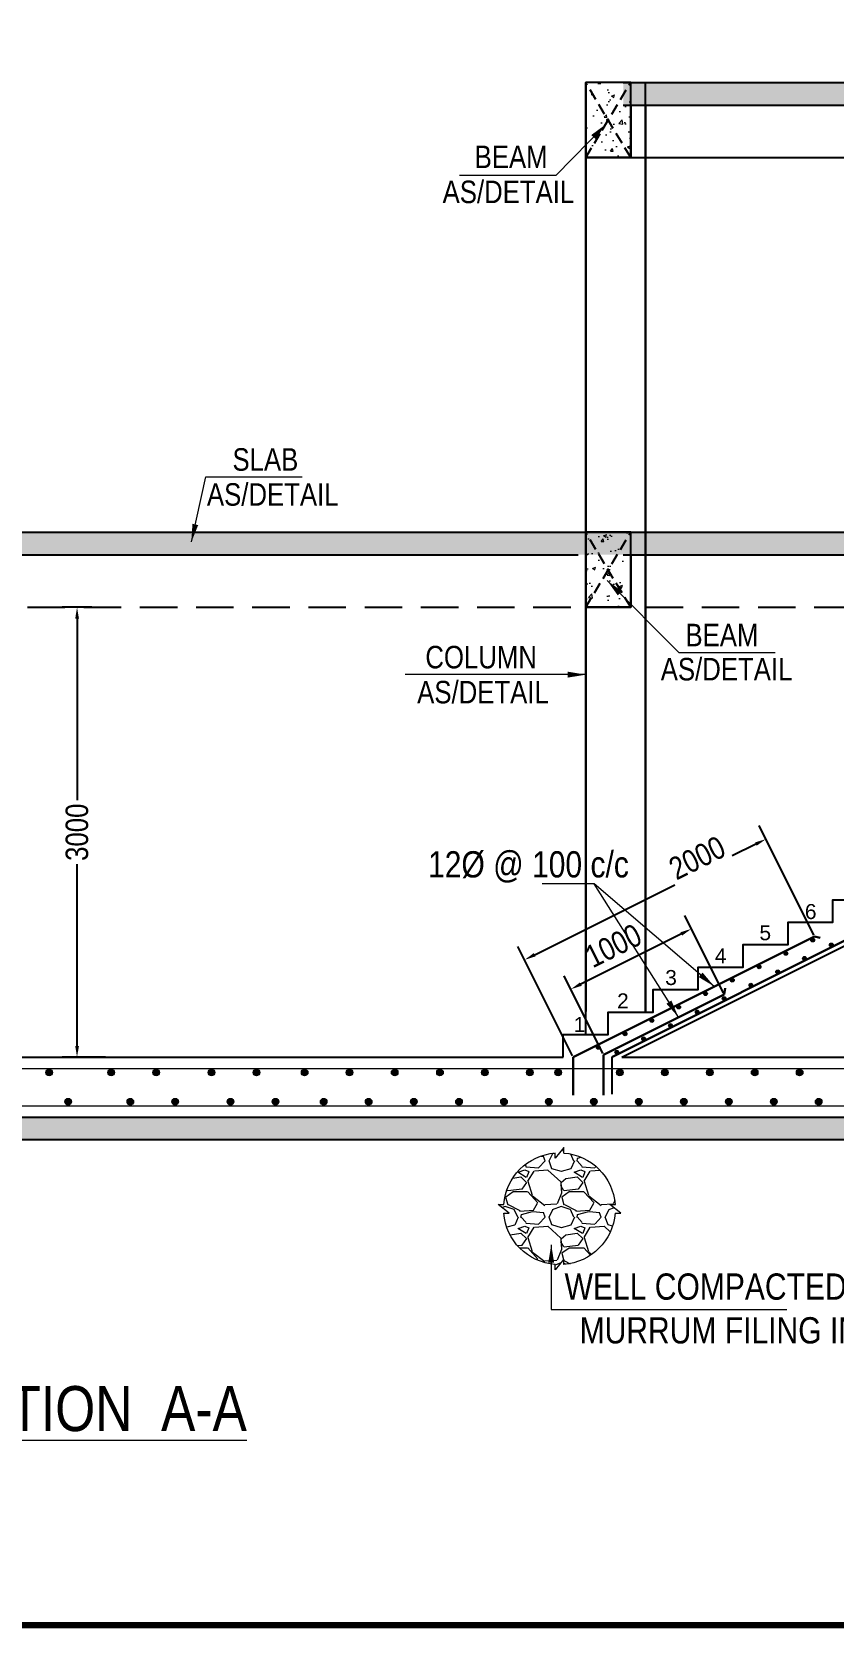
# Model space of a CAD drawing. Header units: inches. Extents: x -82712 to 364260, y -240815 to -94944.
# Drawn here: x 75125 to 80478, y -152446 to -141820 of the extents above; entities that cross this region are included whole.
import ezdxf

# ---------------------------------------------------------------- set-up
doc = ezdxf.new("R2010")
doc.units = ezdxf.units.IN
doc.header["$MEASUREMENT"] = 0
doc.linetypes.add('DASHED2', pattern=[0.375, 0.25, -0.125])
doc.linetypes.add('{ Leader Line}', pattern=[0])
doc.layers.get('Defpoints').update_dxf_attribs({"color": 8})
for name, color, linetype, lineweight in [('beam', 160, 'Continuous', 25), ('BEAM EXT', 51, 'Continuous', 25), ('DIM - TANK', 94, '{ Leader Line}', 13), ('GSC_PCC', 11, 'Continuous', 13), ('Hach.', 252, 'Continuous', 9), ('NVB HT TX', 7, 'Continuous', 18), ('SLAB', 54, 'Continuous', 25), ('STAIR - STEEL - STR', 1, 'Continuous', 25), ('STEEL - TANK', 3, 'Continuous', 20)]:
    doc.layers.add(name, color=color, linetype=linetype, lineweight=lineweight)
doc.layers.add('COL', color=6, linetype='Continuous')
doc.layers.add('TITLE', color=7, linetype='Continuous')
doc.styles.add('ARIAL', font='arial.ttf')
doc.styles.add('ARIAL NARROW', font='ARIALN.TTF')
doc.styles.add('HS', font='ARIALN.TTF', dxfattribs={"height": 0.25})
doc.dimstyles.new('ISO-10', dxfattribs={"dimtxt": 125, "dimasz": 100, "dimexe": 30, "dimexo": 60, "dimgap": 30, "dimtad": 0, "dimdec": 0, "dimzin": 0, "dimdsep": 46, "dimtxsty": 'ARIAL NARROW', "dimcen": 0.09, "dimadec": 0, "dimazin": 0, "dimtfac": 1, "dimtdec": 0, "dimtofl": 0, "dimtmove": 0, "dimatfit": 3, "dimfxl": 1, "dimtolj": 1, "dimtzin": 0, "dimlwe": 13, "dimarcsym": 0})

# ---------------------------------------------------------------- blocks, each defined once
blk = doc.blocks.new('ASDF')
at = {"layer": 'Hach.', "lineweight": 13}
h = blk.add_hatch(dxfattribs=at)
h.set_pattern_fill('GRAVEL', color=250, scale=0.5, style=0)
h.set_pattern_definition([(228.0128, (-505.519987, 45.362318), (-3.999999116, -4.5000006708), [0.067268, -6.659544]), (184.9697, (-505.564987, 45.312318), (6.0000005258, 0.4999956535), [0.115434, -11.4279625]), (132.5104, (-505.679987, 45.302318), (4.9999953592, -5.500004337), [0.081394, -8.058016]), (267.2737, (-505.874987, 45.177318), (0.4999980089, 10.0000001475), [0.105119, -10.406779]), (292.8337, (-505.879987, 45.072318), (-2.5000049527, 5.9999982059), [0.1030775, -10.2046865]), (357.2737, (-505.839987, 44.977318), (-10.0000001475, 0.4999980089), [0.105119, -10.406779]), (37.6942, (-505.734987, 44.972318), (-6.5000036728, -4.9999952026), [0.1390145, -13.7624245]), (72.2553, (-505.624987, 45.057318), (3.50000538135, 10.9999981156), [0.131244, -12.9931605]), (121.4296, (-505.584987, 45.182318), (-4.0000041171, 6.4999975182), [0.105475, -10.4420365]), (175.2364, (-505.639987, 45.272318), (5.500000473, -0.4999957663), [0.120416, -5.9003815]), (222.3974, (-505.759987, 45.282318), (-6.00000367554, -5.499996041), [0.155724, -15.4166875]), (138.8141, (-505.379987, 45.172318), (-3.5000014734, 2.9999986567), [0.0531505, -5.261922]), (171.4692, (-505.419987, 45.207318), (6.4999991424, -1.000003955), [0.1011185, -10.0107555]), (225, (-505.52, 45.2223), (-6e-17, -0.50000015), [0.0707105, -0.636396]), (203.1986, (-505.55499, 45.28232), (2.499999865, 1.000000663), [0.038079, -3.7698075]), (291.8014, (-505.58999, 45.26732), (-0.499999955, 1.500000137), [0.0538515, -2.638731]), (30.9638, (-505.56999, 45.21732), (1.499999011, 1.000001242), [0.0874645, -2.8280115]), (161.5651, (-505.49499, 45.26232), (1.000000217, -0.4999992), [0.0632455, -1.5178935]), (16.3895, (-505.879987, 45.267318), (5.0000010992, 1.4999963549), [0.0886, -8.7714225]), (70.3462, (-505.794987, 45.292318), (-1.9999976237, -5.5000010678), [0.0743305, -7.358704]), (293.1986, (-505.49499, 45.36232), (-1.000000663, 2.499999865), [0.0761575, -3.731729]), (343.6105, (-505.464987, 45.292318), (-5.0000010992, 1.4999963549), [0.0886, -8.7714225]), (339.444, (-505.879987, 44.95732), (-2.500000922, 0.999997998), [0.08544, -4.186562]), (294.7751, (-505.799987, 44.927318), (-2.4999960946, 5.500001711), [0.071589, -7.0873215]), (66.8014, (-505.48999, 44.86232), (1.000000663, 2.499999865), [0.0761575, -3.731729]), (17.354, (-505.459987, 44.932318), (-6.5000010095, -1.9999972511), [0.0838155, -8.297712]), (69.444, (-505.734987, 44.86232), (-0.999997998, -2.500000922), [0.04272, -4.229282]), (101.3099, (-505.51999, 44.86232), (-0.499998816, 2.000000376), [0.025495, -2.5240145]), (165.9638, (-505.52499, 44.88732), (1.500000273, -0.49999903), [0.1030775, -1.958475]), (186.009, (-505.624987, 44.912318), (4.9999998755, 0.4999996587), [0.095525, -9.4569615]), (303.6901, (-505.56999, 45.17232), (-0.500000667, 0.99999978), [0.072111, -1.7306645]), (353.1572, (-505.529987, 45.112318), (8.49999968274, -1.000003999), [0.125897, -12.4637815]), (60.9454, (-505.404987, 45.097318), (-2.0000000136, -3.5000001923), [0.051478, -5.096337]), (90, (-505.38, 45.1423), (-0.5, 0.5), [0.03, -0.47]), (120.2564, (-505.634987, 44.927318), (1.9999974434, -3.500001228), [0.069462, -6.87676]), (48.0128, (-505.669987, 44.987318), (3.999999116, 4.5000006708), [0.134536, -6.592276]), (0, (-505.58, 45.0873), (0.5, 0.5), [0.13, -0.37]), (325.3048, (-505.449987, 45.087318), (-4.9999971295, 3.5000043048), [0.079057, -7.826637]), (254.0546, (-505.38499, 45.04232), (-0.499999945, -2.000000063), [0.072801, -3.567254]), (207.646, (-505.404987, 44.972318), (-9.4999979036, -5.0000038566), [0.1185325, -11.734737]), (175.4261, (-505.509987, 44.917318), (-6.50000027916, 0.4999974006), [0.1253995, -12.414537])])
h.paths.add_polyline_path([(0.545, 0.048), (0.496, 0.048, 0.370197), (0.038, 0.505), (0.038, 0.459), (-0.037, 0.554), (-0.037, 0.505, 0.370197), (-0.495, 0.048), (-0.448, 0.048), (-0.544, -0.028), (-0.495, -0.028, 0.370197), (-0.037, -0.485), (-0.037, -0.439), (0.038, -0.534), (0.038, -0.485, 0.370197), (0.496, -0.028), (0.449, -0.028)])
at = {"layer": 'Hach.', "color": 250, "lineweight": 13, "elevation": 0.242}
for points in [[(-0.037, 0.505), (-0.037, 0.554), (0.038, 0.459), (0.038, 0.508)], [(0.038, 0.459), (0.038, 0.505)], [(-0.495, -0.028), (-0.544, -0.028), (-0.448, 0.048), (-0.497, 0.048)], [(-0.448, 0.048), (-0.495, 0.048)], [(0.497, -0.028), (0.449, -0.028), (0.545, 0.048), (0.496, 0.048)], [(-0.037, -0.486), (-0.037, -0.439), (0.038, -0.534), (0.038, -0.485)]]:
    blk.add_lwpolyline(points, dxfattribs=at)
at = {"layer": 'Hach.', "color": 250, "lineweight": 13}
for start, end in [(94.3712, 175.6288), (4.3712, 85.6288), (184.3712, 265.6288), (274.3712, 355.6288)]:
    blk.add_arc((0.001, 0.01, 0.242), 0.497, start, end, dxfattribs=at)
blk = doc.blocks.new('*D613')
at = {"layer": 'Defpoints', "color": 0, "ltscale": 200, "transparency": 16777216}
for p in [(75426, -145658), (75535, -145658), (75625, -148658)]:
    blk.add_point(p, dxfattribs=at)
at = {"layer": 'DIM - TANK', "color": 0, "lineweight": -2, "ltscale": 200, "transparency": 16777216}
for p, q in [((75525, -145658), (75326, -145658)), ((75426, -145733), (75426, -146944)), ((75426, -148583), (75426, -147371)), ((75615, -148658), (75326, -148658))]:
    blk.add_line(p, q, dxfattribs=at)
at = {"layer": 'DIM - TANK', "color": 0, "ltscale": 200, "transparency": 16777216}
for points in [[(75414, -145733), (75439, -145733), (75426, -145658)], [(75414, -148583), (75439, -148583), (75426, -148658)]]:
    blk.add_solid(points, dxfattribs=at)
at = {"layer": 'DIM - TANK', "color": 0, "ltscale": 200, "transparency": 16777216, "insert": (75426, -147158), "char_height": 150, "attachment_point": 5, "rotation": 90, "style": 'ARIAL NARROW'}
blk.add_mtext('\\A1;3000', dxfattribs=at)
blk = doc.blocks.new('V B')
at = {"layer": 'STEEL - TANK', "color": 1, "lineweight": 5, "const_width": 21}
blk.add_lwpolyline([(-11, 0, 1), (11, 0, 1)], format="xyb", close=True, dxfattribs=at)
at = {"layer": 'STEEL - TANK', "color": 1, "lineweight": 5}
blk.add_circle((0, 0), 22, dxfattribs=at)
blk = doc.blocks.new('STAIR RAIN')
at = {"layer": 'STAIR - STEEL - STR', "lineweight": 9, "ltscale": 2}
h = blk.add_hatch(color=256, dxfattribs=at)
edge = h.paths.add_edge_path()
edge.add_arc((0, 0), 0.013, 0, 360)
blk.add_circle((0, 0), 0.013, dxfattribs=at)
blk = doc.blocks.new('*D594')
at = {"layer": 'Defpoints', "color": 0, "ltscale": 200, "transparency": 16777216}
for p in [(80347, -147853), (78413, -148009), (78737, -148658)]:
    blk.add_point(p, dxfattribs=at)
at = {"layer": 'DIM - TANK', "color": 0, "lineweight": -2, "ltscale": 200, "transparency": 16777216}
for p, q in [((80343, -147844), (79978, -147114)), ((79956, -147237), (79798, -147316)), ((78480, -147975), (79414, -147508)), ((78733, -148649), (78368, -147919))]:
    blk.add_line(p, q, dxfattribs=at)
at = {"layer": 'DIM - TANK', "color": 0, "ltscale": 200, "transparency": 16777216}
for points in [[(79950, -147226), (79961, -147248), (80023, -147204)], [(78474, -147964), (78486, -147986), (78413, -148009)]]:
    blk.add_solid(points, dxfattribs=at)
at = {"layer": 'DIM - TANK', "color": 0, "ltscale": 200, "transparency": 16777216, "insert": (79564, -147329), "char_height": 150, "attachment_point": 5, "rotation": 26.5651, "style": 'ARIAL NARROW'}
blk.add_mtext('\\A1;2000', dxfattribs=at)
blk = doc.blocks.new('*D595')
at = {"layer": 'Defpoints', "color": 0, "ltscale": 200, "transparency": 16777216}
for p in [(78721, -148205), (79745, -148240), (78940, -148642)]:
    blk.add_point(p, dxfattribs=at)
at = {"layer": 'DIM - TANK', "color": 0, "lineweight": -2, "ltscale": 200, "transparency": 16777216}
for p, q in [((79740, -148231), (79481, -147713)), ((79459, -147836), (78788, -148171)), ((78935, -148633), (78676, -148115))]:
    blk.add_line(p, q, dxfattribs=at)
at = {"layer": 'DIM - TANK', "color": 0, "ltscale": 200, "transparency": 16777216}
for points in [[(79453, -147825), (79464, -147847), (79526, -147802)], [(78782, -148160), (78794, -148182), (78721, -148205)]]:
    blk.add_solid(points, dxfattribs=at)
at = {"layer": 'DIM - TANK', "color": 0, "ltscale": 200, "transparency": 16777216, "insert": (79005, -147915), "char_height": 150, "attachment_point": 5, "rotation": 26.5651, "style": 'ARIAL NARROW'}
blk.add_mtext('\\A1;1000', dxfattribs=at)

msp = doc.modelspace()

# ---------------------------------------------------------------- hatches: boundary and pattern name
at = {"layer": 'GSC_PCC'}
h = msp.add_hatch(dxfattribs=at)
h.set_pattern_fill('AR-CONC', color=256, scale=30, style=0)
h.set_pattern_definition([(50, (67222.16, -49005.51), (215.17805, -18.82564), [22.5, -247.5]), (355, (67222.16, -49005.5), (-41.6254, 225.65764), [18, -198]), (100.45144, (67240.1, -49007.08), (173.55265, 206.832), [19.12206, -210.34263]), (46.1842, (67222.16, -48945.5), (320.1724, -49.6558), [33.75, -371.25]), (96.63564, (67248.84, -48949.65), (280.3986, 292.2356), [28.6831, -315.5141]), (351.18416, (67222.16, -48945.5), (280.3986, 292.2356), [27, -297]), (21, (67252.16, -48960.51), (179.0721, -120.78567), [22.5, -247.5]), (326, (67252.16, -48960.5), (72.9946, 217.545), [18, -198]), (71.45144, (67267.08, -48970.57), (252.0667, 96.75935), [19.12206, -210.34263]), (37.5, (67222.16, -49005.51), (3.647957, 99.868156), [0, -195.6, 0, -201, 0, -198.75]), (7.5, (67222.16, -49005.51), (78.92086, 118.32351), [0, -114.6, 0, -191.1, 0, -75.75]), (327.5, (67155.26, -49005.51), (160.14673, -6.76646), [0, -75, 0, -234, 0, -310.5]), (317.5, (67125.26, -49005.51), (174.95585, 30.0315), [0, -97.5, 0, -155.4, 0, -220.5])])
h.paths.add_polyline_path([(78820.4167, -142157.7241), (79120.4167, -142157.7241), (79120.4167, -142657.7241), (78820.4167, -142657.7241)])
h = msp.add_hatch(dxfattribs=at)
h.set_pattern_fill('AR-CONC', color=256, scale=30, style=0)
h.set_pattern_definition([(50, (67172.16, -49005.51), (215.17805, -18.82564), [22.5, -247.5]), (355, (67172.16, -49005.5), (-41.6254, 225.65764), [18, -198]), (100.45144, (67190.1, -49007.08), (173.55265, 206.832), [19.12206, -210.34263]), (46.1842, (67172.16, -48945.5), (320.1724, -49.6558), [33.75, -371.25]), (96.63564, (67198.84, -48949.65), (280.3986, 292.2356), [28.6831, -315.5141]), (351.18416, (67172.16, -48945.5), (280.3986, 292.2356), [27, -297]), (21, (67202.16, -48960.51), (179.0721, -120.78567), [22.5, -247.5]), (326, (67202.16, -48960.5), (72.9946, 217.545), [18, -198]), (71.45144, (67217.08, -48970.57), (252.0667, 96.75935), [19.12206, -210.34263]), (37.5, (67172.16, -49005.51), (3.647957, 99.868156), [0, -195.6, 0, -201, 0, -198.75]), (7.5, (67172.16, -49005.51), (78.92086, 118.32351), [0, -114.6, 0, -191.1, 0, -75.75]), (327.5, (67105.26, -49005.51), (160.14673, -6.76646), [0, -75, 0, -234, 0, -310.5]), (317.5, (67075.26, -49005.51), (174.95585, 30.0315), [0, -97.5, 0, -155.4, 0, -220.5])])
h.paths.add_polyline_path([(79070.4167, -142157.7241), (79070.4167, -142307.7241), (84970.4167, -142307.7241), (84970.4167, -142157.7241)])
h = msp.add_hatch(dxfattribs=at)
h.set_pattern_fill('AR-CONC', color=256, scale=30, style=0)
h.set_pattern_definition([(50, (67172.16, -48505.51), (215.17805, -18.82564), [22.5, -247.5]), (355, (67172.16, -48505.5), (-41.6254, 225.65764), [18, -198]), (100.45144, (67190.1, -48507.08), (173.55265, 206.832), [19.12206, -210.34263]), (46.1842, (67172.16, -48445.5), (320.1724, -49.6558), [33.75, -371.25]), (96.63564, (67198.84, -48449.65), (280.3986, 292.2356), [28.6831, -315.5141]), (351.18416, (67172.16, -48445.5), (280.3986, 292.2356), [27, -297]), (21, (67202.16, -48460.51), (179.0721, -120.78567), [22.5, -247.5]), (326, (67202.16, -48460.5), (72.9946, 217.545), [18, -198]), (71.45144, (67217.08, -48470.57), (252.0667, 96.75935), [19.12206, -210.34263]), (37.5, (67172.16, -48505.51), (3.647957, 99.868156), [0, -195.6, 0, -201, 0, -198.75]), (7.5, (67172.16, -48505.51), (78.92086, 118.32351), [0, -114.6, 0, -191.1, 0, -75.75]), (327.5, (67105.26, -48505.51), (160.14673, -6.76646), [0, -75, 0, -234, 0, -310.5]), (317.5, (67075.26, -48505.51), (174.95585, 30.0315), [0, -97.5, 0, -155.4, 0, -220.5])])
h.paths.add_polyline_path([(67120.4167, -145157.7241), (84970.4167, -145157.7241), (84970.4167, -145307.7241), (67120.4167, -145307.7241)])
h = msp.add_hatch(dxfattribs=at)
h.set_pattern_fill('AR-CONC', color=256, scale=30, style=0)
h.set_pattern_definition([(50, (67222.16, -48505.51), (215.17805, -18.82564), [22.5, -247.5]), (355, (67222.16, -48505.5), (-41.6254, 225.65764), [18, -198]), (100.45144, (67240.1, -48507.08), (173.55265, 206.832), [19.12206, -210.34263]), (46.1842, (67222.16, -48445.5), (320.1724, -49.6558), [33.75, -371.25]), (96.63564, (67248.84, -48449.65), (280.3986, 292.2356), [28.6831, -315.5141]), (351.18416, (67222.16, -48445.5), (280.3986, 292.2356), [27, -297]), (21, (67252.16, -48460.51), (179.0721, -120.78567), [22.5, -247.5]), (326, (67252.16, -48460.5), (72.9946, 217.545), [18, -198]), (71.45144, (67267.08, -48470.57), (252.0667, 96.75935), [19.12206, -210.34263]), (37.5, (67222.16, -48505.51), (3.647957, 99.868156), [0, -195.6, 0, -201, 0, -198.75]), (7.5, (67222.16, -48505.51), (78.92086, 118.32351), [0, -114.6, 0, -191.1, 0, -75.75]), (327.5, (67155.26, -48505.51), (160.14673, -6.76646), [0, -75, 0, -234, 0, -310.5]), (317.5, (67125.26, -48505.51), (174.95585, 30.0315), [0, -97.5, 0, -155.4, 0, -220.5])])
h.paths.add_polyline_path([(78820.4167, -145157.7241), (79120.4167, -145157.7241), (79120.4167, -145657.7241), (78820.4167, -145657.7241)])
h = msp.add_hatch(dxfattribs=at)
h.set_pattern_fill('AR-SAND', color=256, scale=40, style=0)
h.set_pattern_definition([(37.5, (122381.71, -101483), (-2.519734, 77.07295), [0, -60.8, 0, -68, 0, -65]), (7.5, (122381.71, -101483), (70.79107, 112.88584), [0, -32.8, 0, -54.8, 0, -21]), (327.5, (122332.51, -101483), (124.565674, 0.22636), [0, -20, 0, -72, 0, -94]), (317.5, (122332.51, -101483), (120.24506, 35.10702), [0, -10, 0, -47.2, 0, -54])])
h.paths.add_polyline_path([(86020.4167, -149057.7241), (68720.4167, -149057.7241), (68720.4167, -149207.7241), (86020.4167, -149207.7241)])

# ---------------------------------------------------------------- linework, layer by layer
at = {"color": 3}
for points in [[(78670.4167, -148657.7241), (78670.4167, -148507.7241), (78970.4167, -148507.7241), (78970.4167, -148357.7241), (79270.4167, -148357.7241), (79270.4167, -148207.7241), (79570.4167, -148207.7241), (79570.4167, -148057.7241), (79870.4167, -148057.7241), (79870.4167, -147907.7241), (80170.4167, -147907.7241), (80170.4167, -147757.7241), (80470.4167, -147757.7241), (80470.4167, -147607.7241), (80770.4167, -147607.7241)], [(78994.6465, -148657.7241), (78994.6465, -148905.5064)]]:
    msp.add_lwpolyline(points, dxfattribs=at)
at = {"layer": 'beam', "linetype": 'DASHED2', "ltscale": 300}
for p, q in [((79120.4167, -142657.7241), (78820.4167, -142157.7241)), ((78820.4167, -142657.7241), (79120.4167, -142157.7241)), ((78820.4167, -145657.7241), (79120.4167, -145157.7241)), ((79120.4167, -145657.7241), (78820.4167, -145157.7241))]:
    msp.add_line(p, q, dxfattribs=at)
at = {"layer": 'beam'}
for points in [[(78820.4167, -142657.7241), (79120.4167, -142657.7241), (79120.4167, -142157.7241), (78820.4167, -142157.7241)], [(78820.4167, -145657.7241), (79120.4167, -145657.7241), (79120.4167, -145157.7241), (78820.4167, -145157.7241)]]:
    msp.add_lwpolyline(points, close=True, dxfattribs=at)
for points in [[(78820.4167, -142307.7241), (78820.4167, -142657.7241), (79120.4167, -142657.7241), (79120.4167, -142307.7241)], [(79120.4167, -142307.7241), (79120.4167, -142657.7241), (78820.4167, -142657.7241), (78820.4167, -142307.7241)], [(78820.4167, -145307.7241), (78820.4167, -145657.7241), (79120.4167, -145657.7241), (79120.4167, -145307.7241)], [(79120.4167, -145307.7241), (79120.4167, -145657.7241), (78820.4167, -145657.7241), (78820.4167, -145307.7241)]]:
    msp.add_lwpolyline(points, dxfattribs=at)
at = {"layer": 'COL', "color": 22}
for p, q in [((78820.4167, -148506.0082), (78820.4167, -142157.7241)), ((78820.4167, -142157.7241), (78820.4167, -148352.4923)), ((79220.4167, -148357.7241), (79220.4167, -142157.7241)), ((79220.4167, -142307.7241), (79220.4167, -148357.7241))]:
    msp.add_line(p, q, dxfattribs=at)
at = {"layer": 'DIM - TANK'}
for p, q in [((68485.6672, -148732.7241), (85770.6386, -148732.7241)), ((68539.1823, -148982.7241), (85795.4167, -148982.7241))]:
    msp.add_line(p, q, dxfattribs=at)
at = {"layer": 'SLAB'}
for p, q in [((79070.4167, -142157.7241), (85270.4167, -142157.7241)), ((79970.4167, -142157.7241), (85270.4167, -142157.7241)), ((79070.4167, -142307.7241), (84970.4167, -142307.7241)), ((79220.4167, -142307.7241), (84970.4167, -142307.7241)), ((66920.4167, -145157.7241), (85270.4167, -145157.7241)), ((72920.4167, -145307.7241), (78770.4167, -145307.7241)), ((79070.4167, -145307.7241), (79870.4167, -145307.7241)), ((79870.4167, -145307.7241), (84970.4167, -145307.7241)), ((70920.4167, -148657.7241), (78670.4167, -148657.7241)), ((79061.7286, -148657.7241), (84970.4167, -148657.7241)), ((79061.7286, -148657.7241), (79077.5711, -148657.7241)), ((68720.4167, -149057.7241), (86020.4167, -149057.7241)), ((68720.4167, -149207.7241), (86020.4167, -149207.7241))]:
    msp.add_line(p, q, dxfattribs=at)
at = {"layer": 'SLAB', "color": 3, "linetype": 'DASHED2', "ltscale": 1000}
msp.add_line((67220.4167, -145657.7241), (84970.4167, -145657.7241), dxfattribs=at)
at = {"layer": 'SLAB'}
for points in [[(79120.4167, -142657.7241), (84970.4167, -142657.7241)], [(79061.7286, -148657.7241), (84111.7286, -146132.7241)]]:
    msp.add_lwpolyline(points, dxfattribs=at)
at = {"layer": 'STAIR - STEEL - STR', "color": 3, "lineweight": 30, "ltscale": 0.2}
for p, q in [((78994.6465, -148657.7241), (84294.6465, -146007.7241)), ((79744.5763, -148239.7461), (79750.7032, -148197.0343)), ((78939.5918, -148642.2383), (79744.5763, -148239.7461)), ((78939.5918, -148642.2383), (78939.5918, -148910.8557))]:
    msp.add_line(p, q, dxfattribs=at)
at = {"layer": 'STAIR - STEEL - STR', "color": 4, "lineweight": 30, "ltscale": 0.2}
for p, q in [((78737.4987, -148657.7241), (80347.4676, -147852.7396)), ((80383.7281, -147861.3491), (80347.4676, -147852.7396)), ((78737.4987, -148657.7241), (78737.4987, -148910.8557))]:
    msp.add_line(p, q, dxfattribs=at)
at = {"layer": 'TITLE', "color": 125, "lineweight": 100}
msp.add_lwpolyline([(64402.577, -121340.6534), (64402.577, -152446.1828), (108442.5605, -152446.1828), (108442.5605, -121340.6534)], close=True, dxfattribs=at)
msp.add_lwpolyline([(64402.577, -121340.6534), (64402.577, -152446.1828), (108442.5605, -152446.1828), (108442.5605, -121340.6534)], close=True, dxfattribs=at)

# ---------------------------------------------------------------- block references
at = {"layer": 'DIM - TANK'}
for p in [(75240.5866, -148760.8145), (75240.5866, -148760.8145), (75654.5752, -148760.8145), (75954.5752, -148760.8145), (75954.5752, -148760.8145), (76322.81, -148760.8145), (76622.81, -148760.8145), (76622.81, -148760.8145), (76944.8837, -148760.8145), (77244.8837, -148760.8145), (77244.8837, -148760.8145), (77545.7427, -148760.8145), (77545.7427, -148760.8145), (77847.8918, -148760.8145), (78147.8918, -148760.8145), (78447.8918, -148760.8145), (78636.1658, -148760.8145), (79047.8918, -148760.8145), (79347.8918, -148760.8145), (79347.8918, -148760.8145), (79647.8918, -148760.8145), (79947.8918, -148760.8145), (80247.8918, -148760.8145), (80247.8918, -148760.8145), (75367.6483, -148955.1295), (75781.637, -148955.1295), (76081.637, -148955.1295), (76449.8717, -148955.1295), (76749.8717, -148955.1295), (77071.9455, -148955.1295), (77371.9455, -148955.1295), (77672.8044, -148955.1295), (77974.9535, -148955.1295), (78274.9535, -148955.1295), (78574.9535, -148955.1295), (78874.9535, -148955.1295), (79174.9535, -148955.1295), (79474.9535, -148955.1295), (79774.9535, -148955.1295), (80074.9535, -148955.1295), (80374.9535, -148955.1295)]:
    msp.add_blockref('V B', p, dxfattribs=at)
at = {"layer": 'Hach.', "xscale": -750, "yscale": 750, "zscale": 750}
msp.add_blockref('ASDF', (78645.7421, -149676.5699, 60.4192), dxfattribs=at)
at = {"layer": 'STAIR - STEEL - STR', "ltscale": 2, "xscale": 960, "yscale": 960, "zscale": 960, "rotation": 26.565051177078}
for p in [(80335.0382, -147876.9157), (80335.0382, -147876.9157), (80459.2026, -147909.8299), (80156.1528, -147966.3584), (80156.1528, -147966.3584), (80280.3171, -147999.2726), (79798.3819, -148145.2439), (79977.2673, -148055.8012), (80101.4317, -148088.7153), (80101.4317, -148088.7153), (79619.4965, -148234.6866), (79619.4965, -148234.6866), (79922.5463, -148178.1581), (79440.611, -148324.1293), (79564.7754, -148357.0435), (79564.7754, -148357.0435), (79743.6608, -148267.6008), (79261.7256, -148413.572), (79385.8899, -148446.4862), (79082.8402, -148503.0148), (79207.0045, -148535.9289), (78903.9547, -148592.4575), (79028.1191, -148625.3717)]:
    msp.add_blockref('STAIR RAIN', p, dxfattribs=at)

# ---------------------------------------------------------------- texts
at = {"layer": 'BEAM EXT', "char_height": 100, "width": 229.937742, "attachment_point": 1, "style": 'ARIAL'}
for s, insert in [('\\pxqc;6', (80206.6095, -147636.9935, 0.0031)), ('\\pxqc;5', (79903.4972, -147778.3011, 0.0031)), ('\\pxqc;4', (79605.7423, -147932.5075, 0.0031)), ('\\pxqc;3', (79274.621, -148077.0189, 0.0031)), ('\\pxqc;2', (78953.5083, -148232.6078, 0.0031)), ('\\pxqc;1', (78663.8926, -148390.6362, 0.0031))]:
    msp.add_mtext(s, dxfattribs=dict(at, insert=insert))
at = {"layer": 'DIM - TANK', "lineweight": -3, "style": 'ARIAL NARROW'}
for s, p in [('BEAM ', (78079.2717, -142728.5788)), ('AS/DETAIL', (77865.4287, -142961.9438)), ('SLAB', (76463.3167, -144746.7049)), ('AS/DETAIL', (76292.9317, -144980.0699)), ('BEAM ', (79485.9258, -145917.8495)), ('COLUMN', (77750.328, -146065.0987)), ('AS/DETAIL', (79321.0731, -146145.3017)), ('AS/DETAIL', (77695.7574, -146298.4637))]:
    msp.add_text(s, height=150, dxfattribs=at).set_placement(p)
at = {"layer": 'DIM - TANK', "char_height": 175, "attachment_point": 5, "style": 'ARIAL NARROW'}
for s, insert in [('\\A1;12%%C @ 100 c/c', (78438.1942, -147389.6621)), ('WELL COMPACTED EARTH /  \\P MURRUM FILING IN LAYER   ', (80043.7354, -150335.334))]:
    msp.add_mtext(s, dxfattribs=dict(at, insert=insert))
at = {"layer": 'NVB HT TX', "insert": (71916.2638, -150851.9158), "char_height": 300, "width": 6995.223738, "attachment_point": 1, "style": 'HS'}
msp.add_mtext('\\pxqc;{\\LSECTION  A-A}', dxfattribs=at)

# ---------------------------------------------------------------- dimensions: what is measured, and where the dimension line sits
at = {"layer": 'DIM - TANK', "ltscale": 200}
dim = msp.add_linear_dim(base=(75426.129, -145657.7241), p1=(75624.5073, -148657.7241), p2=(75534.7669, -145657.7241), angle=90, dimstyle='ISO-10', override={"dimtxt": 150, "dimasz": 75, "dimexe": 100, "dimexo": 10, "dimdle": 100, "dimtmove": 2, "dimlwe": 65534}, dxfattribs=at)
dim.commit()
dim.dimension.update_dxf_attribs({"geometry": '*D613', "text_midpoint": (75426.129, -147157.7241)})
for base, p1, p2, text, picture, middle in [((78412.8978, -148008.5223), (80347.4676, -147852.7396), (78737.4987, -148657.7241), '2000', '*D594', (79564.0717, -147328.7215)), ((78720.873, -148204.8007), (79744.5763, -148239.7461), (78939.5918, -148642.2383), '1000', '*D595', (79004.9538, -147915.1217))]:
    dim = msp.add_linear_dim(base=base, p1=p1, p2=p2, angle=206.56505118, text=text, dimstyle='ISO-10', override={"dimtxt": 150, "dimasz": 75, "dimexe": 100, "dimexo": 10, "dimdle": 100, "dimtmove": 2, "dimlwe": 65534}, dxfattribs=at)
    dim.commit()
    dim.dimension.update_dxf_attribs({"geometry": picture, "text_midpoint": middle, "dimtype": 161})

# ---------------------------------------------------------------- leaders
at = {"layer": 'DIM - TANK'}
for points in [[(78955.9345, -142436.0766), (78619.9084, -142777.4485), (77977.5349, -142777.4485)], [(76188.9979, -145222.2121), (76286.6318, -144788.6114), (76929.0053, -144788.6114)], [(78963.1966, -145479.024), (79441.1126, -145959.756), (80083.4861, -145959.756)], [(78820.4167, -146107.0052), (78265.2179, -146107.0052), (77615.179, -146107.0052)], [(79439.5298, -148392.2693), (78877.5661, -147501.9489), (78530.589, -147501.9489)], [(79678.6183, -148187.1643), (78877.5661, -147501.9489), (78530.589, -147501.9489)], [(78590.2623, -149908.9921), (78590.2623, -150340.584), (80162.2699, -150340.584)]]:
    msp.add_leader(points, dimstyle='ISO-10', override={"dimasz": 120, "dimlwd": 13}, dxfattribs=at)

doc.saveas('drawing.dxf')
